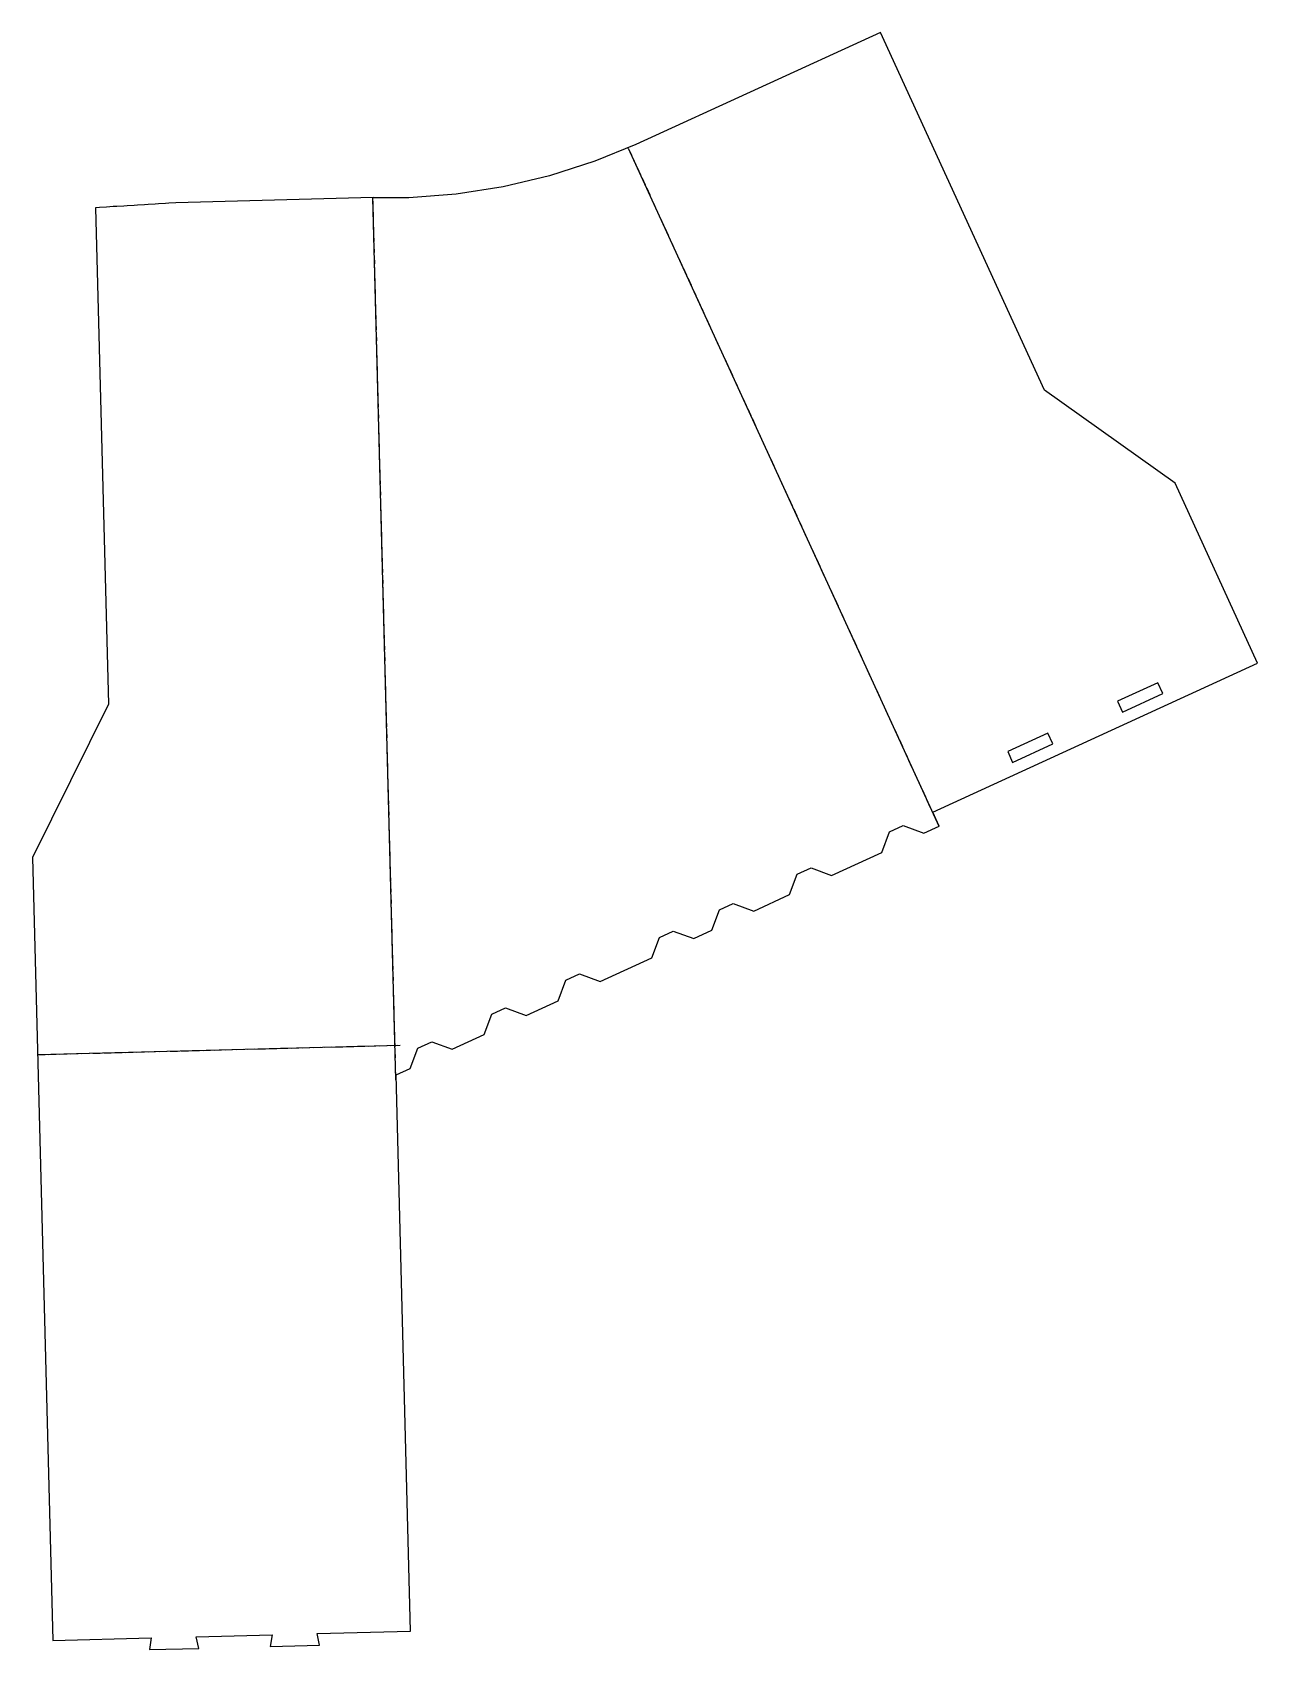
# Model space of a CAD drawing. Header units: metres. Extents: x 0 to 333, y 0 to 440.
import ezdxf

# ---------------------------------------------------------------- set-up
doc = ezdxf.new("R2010")
doc.units = ezdxf.units.M

msp = doc.modelspace()

# ---------------------------------------------------------------- linework, layer by layer
at = {"layer": 'CUT'}
for points in [[(-0.07546, 215.36181), (5.47448, 2.41284), (32.27508, 3.11132), (31.79354, -0.07731), (45.16802, 0.27126), (44.52105, 3.43048), (65.12368, 3.96743), (64.64215, 0.7788), (78.01663, 1.12737), (77.36966, 4.28659), (102.79572, 4.94925), (98.85402, 156.19073), (102.69893, 157.95226), (104.76792, 163.51996), (108.52978, 165.24344), (114.09748, 163.17445), (122.82087, 167.17104), (124.88986, 172.73874), (128.65172, 174.46222), (134.21942, 172.39323), (142.94282, 176.38982), (145.0118, 181.95752), (148.77366, 183.681), (154.34136, 181.61201), (168.39844, 188.0522), (170.46743, 193.6199), (174.22928, 195.34338), (179.79699, 193.27439), (184.71675, 195.52836), (186.78574, 201.09606), (190.5476, 202.81954), (196.1153, 200.75055), (205.89383, 205.23055), (207.96282, 210.79825), (211.72468, 212.52173), (217.29238, 210.45274), (230.94333, 216.70686), (233.01232, 222.27457), (236.77417, 223.99804), (242.34187, 221.92906), (246.55211, 223.85796), (244.80275, 227.6763), (333.17404, 268.16322), (310.74515, 317.11903), (275.17428, 342.38422), (230.58277, 439.71466), (164.04077, 409.22874), (164.02667, 409.26117), (152.89989, 404.68027), (140.58932, 400.70369), (128.00599, 397.69984), (115.22664, 395.68704), (102.32919, 394.67756), (92.63851, 394.67756), (92.6363, 394.76221), (38.96699, 393.36347), (37.07449, 393.24447), (36.12892, 393.18526), (34.23774, 393.06734), (33.29213, 393.00863), (31.40089, 392.89168), (30.45525, 392.83344), (28.56394, 392.71744), (27.61827, 392.65967), (25.7269, 392.5446), (24.7812, 392.48729), (22.88976, 392.37313), (21.94403, 392.31627), (20.05254, 392.20299), (18.16101, 392.0903), (17.1428, 392.02987), (20.66195, 257.0016), (-0.07546, 215.36181)], [(295.06806, 257.79983), (296.41131, 254.86789), (307.36632, 259.88688), (306.02307, 262.81882), (295.06806, 257.79983)], [(265.19428, 244.11329), (266.53754, 241.18135), (277.49255, 246.20034), (276.14929, 249.13228), (265.19428, 244.11329)]]:
    msp.add_lwpolyline(points, close=True, dxfattribs=at)
at = {"layer": 'SCORE'}
for p, q in [((162.0074, 408.21467), (162.84043, 406.39641)), ((163.25694, 405.48728), (164.08997, 403.66902)), ((164.50649, 402.75989), (165.33951, 400.94163)), ((165.75603, 400.0325), (166.58905, 398.21424)), ((167.00557, 397.30511), (167.83859, 395.48685)), ((92.63841, 391.80262), (92.5863, 393.80194)), ((168.25511, 394.57772), (169.08814, 392.75947)), ((169.50465, 391.85034), (170.33768, 390.03208)), ((92.71657, 388.80364), (92.66447, 390.80296)), ((92.79473, 385.80466), (92.74263, 387.80398)), ((170.75419, 389.12295), (171.58722, 387.30469)), ((92.87289, 382.80568), (92.82079, 384.805)), ((172.00373, 386.39556), (172.83676, 384.5773)), ((173.25327, 383.66817), (174.0863, 381.84991)), ((92.95105, 379.80669), (92.89895, 381.80602)), ((93.02921, 376.80771), (92.97711, 378.80703)), ((174.50281, 380.94078), (175.33584, 379.12252)), ((93.10737, 373.80873), (93.05527, 375.80805)), ((175.75235, 378.21339), (176.58538, 376.39514)), ((177.0019, 375.48601), (177.83492, 373.66775)), ((93.18553, 370.80975), (93.13343, 372.80907)), ((93.26369, 367.81077), (93.21159, 369.81009)), ((178.25144, 372.75862), (179.08446, 370.94036)), ((179.50098, 370.03123), (180.334, 368.21297)), ((93.34185, 364.81179), (93.28975, 366.81111)), ((180.75052, 367.30384), (181.58355, 365.48558)), ((93.42001, 361.8128), (93.36791, 363.81213)), ((93.49818, 358.81382), (93.44607, 360.81314)), ((182.00006, 364.57645), (182.83309, 362.75819)), ((183.2496, 361.84906), (184.08263, 360.03081)), ((93.57634, 355.81484), (93.52423, 357.81416)), ((184.49914, 359.12168), (185.33217, 357.30342)), ((185.74868, 356.39429), (186.58171, 354.57603)), ((93.6545, 352.81586), (93.60239, 354.81518)), ((186.99822, 353.6669), (187.83125, 351.84864)), ((93.73266, 349.81688), (93.68055, 351.8162)), ((93.81082, 346.8179), (93.75871, 348.81722)), ((188.24776, 350.93951), (189.08079, 349.12125)), ((189.4973, 348.21212), (190.33033, 346.39386)), ((93.88898, 343.81891), (93.83687, 345.81824)), ((190.74685, 345.48473), (191.57987, 343.66647)), ((93.96714, 340.81993), (93.91503, 342.81925)), ((94.0453, 337.82095), (93.99319, 339.82027)), ((191.99639, 342.75735), (192.82941, 340.93909)), ((193.24593, 340.02996), (194.07895, 338.2117)), ((94.12346, 334.82197), (94.07135, 336.82129)), ((194.49547, 337.30257), (195.3285, 335.48431)), ((195.74501, 334.57518), (196.57804, 332.75692)), ((94.20162, 331.82299), (94.14951, 333.82231)), ((94.27978, 328.82401), (94.22767, 330.82333)), ((196.99455, 331.84779), (197.82758, 330.02953)), ((94.35794, 325.82502), (94.30583, 327.82435)), ((198.24409, 329.1204), (199.07712, 327.30214)), ((199.49363, 326.39301), (200.32666, 324.57476)), ((94.4361, 322.82604), (94.38399, 324.82536)), ((94.51426, 319.82706), (94.46215, 321.82638)), ((200.74317, 323.66563), (201.5762, 321.84737)), ((94.59242, 316.82808), (94.54031, 318.8274)), ((201.99271, 320.93824), (202.82574, 319.11998)), ((203.24226, 318.21085), (204.07528, 316.39259)), ((94.67058, 313.8291), (94.61847, 315.82842)), ((94.74874, 310.83012), (94.69663, 312.82944)), ((204.4918, 315.48346), (205.32482, 313.6652)), ((205.74134, 312.75607), (206.57436, 310.93781)), ((94.8269, 307.83113), (94.77479, 309.83046)), ((206.99088, 310.02868), (207.82391, 308.21043)), ((94.90506, 304.83215), (94.85295, 306.83147)), ((94.98322, 301.83317), (94.93111, 303.83249)), ((208.24042, 307.3013), (209.07345, 305.48304)), ((209.48996, 304.57391), (210.32299, 302.75565)), ((95.06138, 298.83419), (95.00927, 300.83351)), ((210.7395, 301.84652), (211.57253, 300.02826)), ((211.98904, 299.11913), (212.82207, 297.30087)), ((95.13954, 295.83521), (95.08744, 297.83453)), ((95.2177, 292.83623), (95.1656, 294.83555)), ((213.23858, 296.39174), (214.07161, 294.57348)), ((95.29586, 289.83724), (95.24376, 291.83657)), ((214.48812, 293.66435), (215.32115, 291.8461)), ((215.73766, 290.93697), (216.57069, 289.11871)), ((95.37402, 286.83826), (95.32192, 288.83758)), ((216.98721, 288.20958), (217.82023, 286.39132)), ((95.45218, 283.83928), (95.40008, 285.8386)), ((95.53034, 280.8403), (95.47824, 282.83962)), ((218.23675, 285.48219), (219.06977, 283.66393)), ((219.48629, 282.7548), (220.31932, 280.93654)), ((95.6085, 277.84132), (95.5564, 279.84064)), ((220.73583, 280.02741), (221.56886, 278.20915)), ((221.98537, 277.30002), (222.8184, 275.48177)), ((95.68666, 274.84234), (95.63456, 276.84166)), ((95.76482, 271.84335), (95.71272, 273.84268)), ((223.23491, 274.57264), (224.06794, 272.75438)), ((95.84299, 268.84437), (95.79088, 270.84369)), ((224.48445, 271.84525), (225.31748, 270.02699)), ((225.73399, 269.11786), (226.56702, 267.2996)), ((95.92115, 265.84539), (95.86904, 267.84471)), ((95.99931, 262.84641), (95.9472, 264.84573)), ((226.98353, 266.39047), (227.81656, 264.57221)), ((96.07747, 259.84743), (96.02536, 261.84675)), ((228.23307, 263.66308), (229.0661, 261.84482)), ((229.48262, 260.93569), (230.31564, 259.11743)), ((96.15563, 256.84845), (96.10352, 258.84777)), ((96.23379, 253.84946), (96.18168, 255.84879)), ((230.73216, 258.20831), (231.56518, 256.39005)), ((231.9817, 255.48092), (232.81472, 253.66266)), ((96.31195, 250.85048), (96.25984, 252.8498)), ((233.23124, 252.75353), (234.06427, 250.93527)), ((96.39011, 247.8515), (96.338, 249.85082)), ((96.46827, 244.85252), (96.41616, 246.85184)), ((234.48078, 250.02614), (235.31381, 248.20788)), ((235.73032, 247.29875), (236.56335, 245.48049)), ((96.54643, 241.85354), (96.49432, 243.85286)), ((236.97986, 244.57136), (237.81289, 242.7531)), ((96.62459, 238.85456), (96.57248, 240.85388)), ((96.70275, 235.85557), (96.65064, 237.8549)), ((238.2294, 241.84398), (239.06243, 240.02572)), ((239.47894, 239.11659), (240.31197, 237.29833)), ((96.78091, 232.85659), (96.7288, 234.85591)), ((240.72848, 236.3892), (241.56151, 234.57094)), ((241.97803, 233.66181), (242.81105, 231.84355)), ((96.85907, 229.85761), (96.80696, 231.85693)), ((96.93723, 226.85863), (96.88512, 228.85795)), ((243.22757, 230.93442), (244.06059, 229.11616)), ((97.01539, 223.85965), (96.96328, 225.85897)), ((244.47711, 228.20703), (245.31013, 226.38877)), ((245.72665, 225.47964), (246.45269, 223.89491)), ((97.09355, 220.86067), (97.04144, 222.85999)), ((97.17171, 217.86168), (97.1196, 219.86101)), ((97.24987, 214.8627), (97.19776, 216.86202)), ((97.32803, 211.86372), (97.27592, 213.86304)), ((97.40619, 208.86474), (97.35408, 210.86406)), ((97.48435, 205.86576), (97.43224, 207.86508)), ((97.56251, 202.86678), (97.51041, 204.8661)), ((97.64067, 199.86779), (97.58857, 201.86712)), ((97.71883, 196.86881), (97.66673, 198.86813)), ((97.79699, 193.86983), (97.74489, 195.86915)), ((97.87515, 190.87085), (97.82305, 192.87017)), ((97.95331, 187.87187), (97.90121, 189.87119)), ((98.03147, 184.87289), (97.97937, 186.87221)), ((98.10963, 181.8739), (98.05753, 183.87323)), ((98.18779, 178.87492), (98.13569, 180.87424)), ((98.26596, 175.87594), (98.21385, 177.87526)), ((98.34412, 172.87696), (98.29201, 174.87628)), ((98.42228, 169.87798), (98.37017, 171.8773)), ((98.50044, 166.879), (98.44833, 168.87832)), ((40.3843, 162.7383), (42.38362, 162.79041)), ((43.38328, 162.81646), (45.3826, 162.86857)), ((46.38226, 162.89462), (48.38158, 162.94673)), ((49.38124, 162.97278), (51.38056, 163.02489)), ((52.38022, 163.05094), (54.37954, 163.10305)), ((55.3792, 163.1291), (57.37853, 163.18121)), ((58.37819, 163.20726), (60.37751, 163.25937)), ((61.37717, 163.28542), (63.37649, 163.33753)), ((64.37615, 163.36358), (66.37547, 163.41569)), ((67.37513, 163.44175), (69.37445, 163.49385)), ((70.37411, 163.51991), (72.37343, 163.57201)), ((73.37309, 163.59807), (75.37242, 163.65017)), ((76.37208, 163.67623), (78.3714, 163.72833)), ((79.37106, 163.75439), (81.37038, 163.80649)), ((82.37004, 163.83255), (84.36936, 163.88465)), ((85.36902, 163.91071), (87.36834, 163.96281)), ((88.368, 163.98887), (90.36732, 164.04097)), ((91.36698, 164.06703), (93.36631, 164.11913)), ((94.36597, 164.14519), (96.36529, 164.19729)), ((97.36495, 164.22335), (99.36427, 164.27546)), ((98.5786, 163.88001), (98.52649, 165.87934)), ((98.65676, 160.88103), (98.60465, 162.88035)), ((1.39753, 161.72222), (3.39686, 161.77432)), ((4.39652, 161.80038), (6.39584, 161.85249)), ((7.3955, 161.87854), (9.39482, 161.93065)), ((10.39448, 161.9567), (12.3938, 162.00881)), ((13.39346, 162.03486), (15.39278, 162.08697)), ((16.39244, 162.11302), (18.39176, 162.16513)), ((19.39142, 162.19118), (21.39075, 162.24329)), ((22.39041, 162.26934), (24.38973, 162.32145)), ((25.38939, 162.3475), (27.38871, 162.39961)), ((28.38837, 162.42566), (30.38769, 162.47777)), ((31.38735, 162.50382), (33.38667, 162.55593)), ((34.38633, 162.58198), (36.38565, 162.63409)), ((37.38531, 162.66014), (39.38464, 162.71225)), ((98.73492, 157.88205), (98.68281, 159.88137)), ((98.81308, 154.88307), (98.76097, 156.88239))]:
    msp.add_line(p, q, dxfattribs=at)
at = {"layer": 'SCORE2'}
for p, q in [((162.0074, 408.21467), (246.45269, 223.89491)), ((98.81308, 154.88307), (92.56328, 394.68528)), ((1.39753, 161.72222), (99.94336, 164.29055))]:
    msp.add_line(p, q, dxfattribs=at)

doc.saveas('drawing.dxf')
